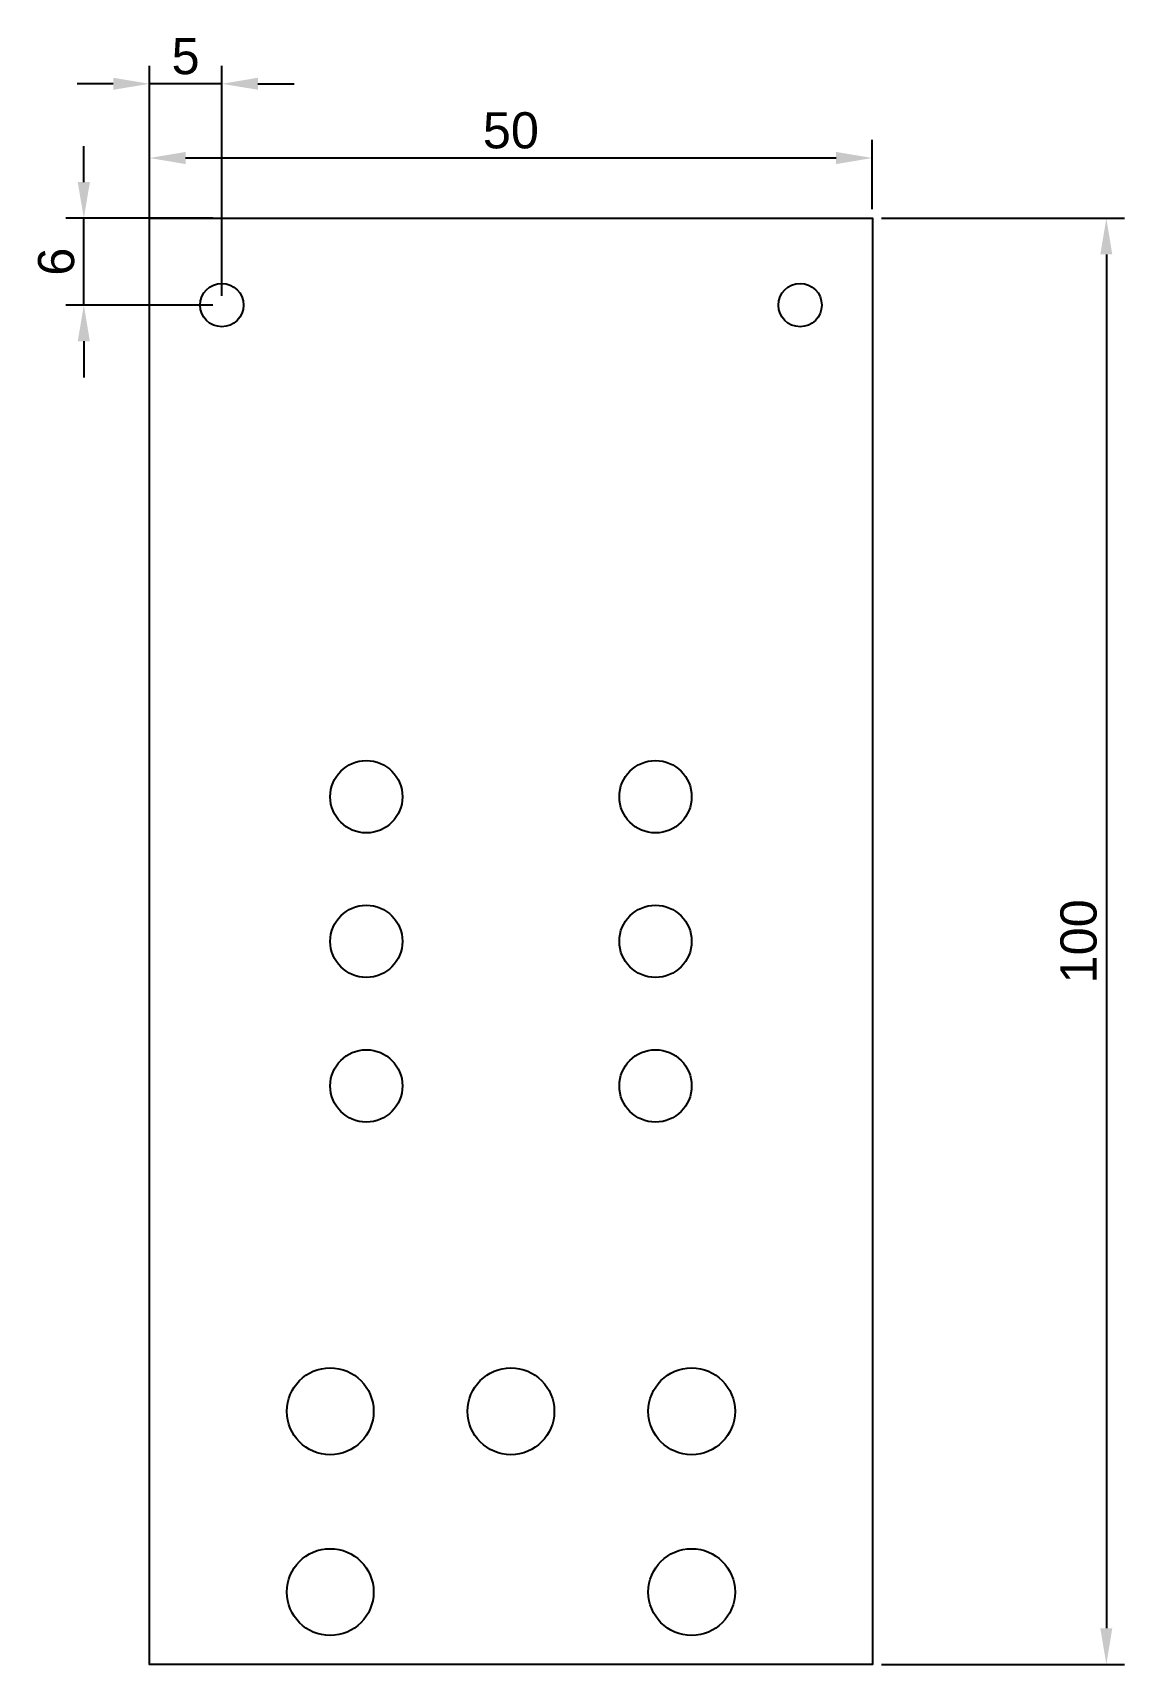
# Model space of a CAD drawing. Header units: millimetres. Extents: x 1590 to 3281, y 2026 to 4252.
# Drawn here: x 1590.2 to 1665.7, y 2026.2 to 2139.1 of the extents above; entities outside this region: 2.
import ezdxf

# ---------------------------------------------------------------- set-up
doc = ezdxf.new("R2010")
doc.units = ezdxf.units.MM
doc.styles.get("Standard").update_dxf_attribs({"font": 'arial.ttf'})
doc.dimstyles.new('ISO-25', dxfattribs={"dimtxt": 2.5, "dimasz": 2.5, "dimexe": 1.25, "dimexo": 0.625, "dimtad": 1, "dimtxsty": 'Standard', "dimcen": 2.5, "dimadec": 0, "dimazin": 0, "dimtfac": 1, "dimtmove": 0, "dimatfit": 3, "dimfxl": 1, "dimarcsym": 0})

# ---------------------------------------------------------------- blocks, each defined once
blk = doc.blocks.new('*D1')
at = {"color": 0, "lineweight": -2, "transparency": 16777216}
for p, q in [((1598.24, 2126.84), (1598.24, 2131.63)), ((1648.24, 2126.84), (1648.24, 2131.63)), ((1645.74, 2130.38), (1600.74, 2130.38))]:
    blk.add_line(p, q, dxfattribs=at)
at = {"color": 0, "transparency": 16777216}
for points in [[(1600.74, 2130.8), (1600.74, 2129.96), (1598.24, 2130.38)], [(1645.74, 2130.8), (1645.74, 2129.96), (1648.24, 2130.38)]]:
    blk.add_solid(points, dxfattribs=at)
at = {"layer": 'Defpoints', "color": 0, "transparency": 16777216}
for p in [(1598.24, 2130.38), (1598.24, 2126.21), (1648.24, 2126.21)]:
    blk.add_point(p, dxfattribs=at)
at = {"color": 0, "transparency": 16777216, "insert": (1623.24, 2132.28), "char_height": 2.5, "attachment_point": 5}
blk.add_mtext('50', dxfattribs=at)
blk = doc.blocks.new('*D2')
at = {"color": 0, "lineweight": -2, "transparency": 16777216}
for p, q in [((1648.87, 2126.21), (1665.68, 2126.21)), ((1664.43, 2123.71), (1664.43, 2028.71)), ((1648.87, 2026.21), (1665.68, 2026.21))]:
    blk.add_line(p, q, dxfattribs=at)
at = {"color": 0, "transparency": 16777216}
for points in [[(1664.01, 2123.71), (1664.84, 2123.71), (1664.43, 2126.21)], [(1664.01, 2028.71), (1664.84, 2028.71), (1664.43, 2026.21)]]:
    blk.add_solid(points, dxfattribs=at)
at = {"layer": 'Defpoints', "color": 0, "transparency": 16777216}
for p in [(1648.24, 2126.21), (1648.24, 2026.21), (1664.43, 2026.21)]:
    blk.add_point(p, dxfattribs=at)
at = {"color": 0, "transparency": 16777216, "insert": (1662.52, 2076.21), "char_height": 2.5, "attachment_point": 5, "rotation": 90}
blk.add_mtext('100', dxfattribs=at)
blk = doc.blocks.new('*D3')
at = {"color": 0, "lineweight": -2, "transparency": 16777216}
for p, q in [((1593.7, 2128.71), (1593.7, 2131.21)), ((1602.62, 2126.21), (1592.45, 2126.21)), ((1593.7, 2120.21), (1593.7, 2126.21)), ((1602.62, 2120.21), (1592.45, 2120.21)), ((1593.7, 2117.71), (1593.7, 2115.21))]:
    blk.add_line(p, q, dxfattribs=at)
at = {"color": 0, "transparency": 16777216}
for points in [[(1593.28, 2128.71), (1594.12, 2128.71), (1593.7, 2126.21)], [(1593.28, 2117.71), (1594.12, 2117.71), (1593.7, 2120.21)]]:
    blk.add_solid(points, dxfattribs=at)
at = {"layer": 'Defpoints', "color": 0, "transparency": 16777216}
for p in [(1593.7, 2126.21), (1603.24, 2126.21), (1603.24, 2120.21)]:
    blk.add_point(p, dxfattribs=at)
at = {"color": 0, "transparency": 16777216, "insert": (1591.8, 2123.21), "char_height": 2.5, "attachment_point": 5, "rotation": 90}
blk.add_mtext('6', dxfattribs=at)
blk = doc.blocks.new('*D4')
at = {"color": 0, "lineweight": -2, "transparency": 16777216}
for p, q in [((1598.24, 2120.84), (1598.24, 2136.76)), ((1603.24, 2120.84), (1603.24, 2136.76)), ((1595.74, 2135.51), (1593.24, 2135.51)), ((1603.24, 2135.51), (1598.24, 2135.51)), ((1605.74, 2135.51), (1608.24, 2135.51))]:
    blk.add_line(p, q, dxfattribs=at)
at = {"color": 0, "transparency": 16777216}
for points in [[(1595.74, 2135.93), (1595.74, 2135.1), (1598.24, 2135.51)], [(1605.74, 2135.93), (1605.74, 2135.1), (1603.24, 2135.51)]]:
    blk.add_solid(points, dxfattribs=at)
at = {"layer": 'Defpoints', "color": 0, "transparency": 16777216}
for p in [(1598.24, 2135.51), (1598.24, 2120.21), (1603.24, 2120.21)]:
    blk.add_point(p, dxfattribs=at)
at = {"color": 0, "transparency": 16777216, "insert": (1600.74, 2137.41), "char_height": 2.5, "attachment_point": 5}
blk.add_mtext('5', dxfattribs=at)

msp = doc.modelspace()

# ---------------------------------------------------------------- linework, layer by layer
for points in [[(3281.487, 4252.422), (3266.487, 4252.422), (3266.487, 4212.422), (3281.487, 4212.422)], [(1598.243, 2126.211), (1648.243, 2126.211), (1648.243, 2026.211), (1598.243, 2026.211)]]:
    msp.add_lwpolyline(points, close=True)
for centre, radius in [((3246.487, 4162.422), 2.5), ((1603.243, 2120.211), 1.5), ((1643.243, 2120.211), 1.5), ((1613.243, 2086.211), 2.5), ((1613.243, 2086.211), 2.5), ((1633.243, 2086.211), 2.5), ((1613.243, 2076.211), 2.5), ((1633.243, 2076.211), 2.5), ((1613.243, 2066.211), 2.5), ((1633.243, 2066.211), 2.5), ((1610.743, 2043.711), 3), ((1623.243, 2043.711), 3), ((1635.743, 2043.711), 3), ((1610.743, 2031.211), 3), ((1635.743, 2031.211), 3)]:
    msp.add_circle(centre, radius)

# ---------------------------------------------------------------- dimensions: what is measured, and where the dimension line sits
for base, p1, p2, picture, middle in [((1598.243, 2135.514), (1603.243, 2120.211), (1598.243, 2120.211), '*D4', (1600.743, 2137.41)), ((1598.243, 2130.381), (1648.243, 2126.211), (1598.243, 2126.211), '*D1', (1623.243, 2132.282))]:
    dim = msp.add_linear_dim(base=base, p1=p1, p2=p2, dimstyle='ISO-25')
    dim.commit()
    dim.dimension.update_dxf_attribs({"geometry": picture, "text_midpoint": middle})
for base, p1, p2, picture, middle in [((1593.7, 2126.211), (1603.243, 2120.211), (1603.243, 2126.211), '*D3', (1591.799, 2123.211)), ((1664.426, 2026.211), (1648.243, 2126.211), (1648.243, 2026.211), '*D2', (1662.524, 2076.211))]:
    dim = msp.add_linear_dim(base=base, p1=p1, p2=p2, angle=90, dimstyle='ISO-25')
    dim.commit()
    dim.dimension.update_dxf_attribs({"geometry": picture, "text_midpoint": middle})

doc.saveas('drawing.dxf')
